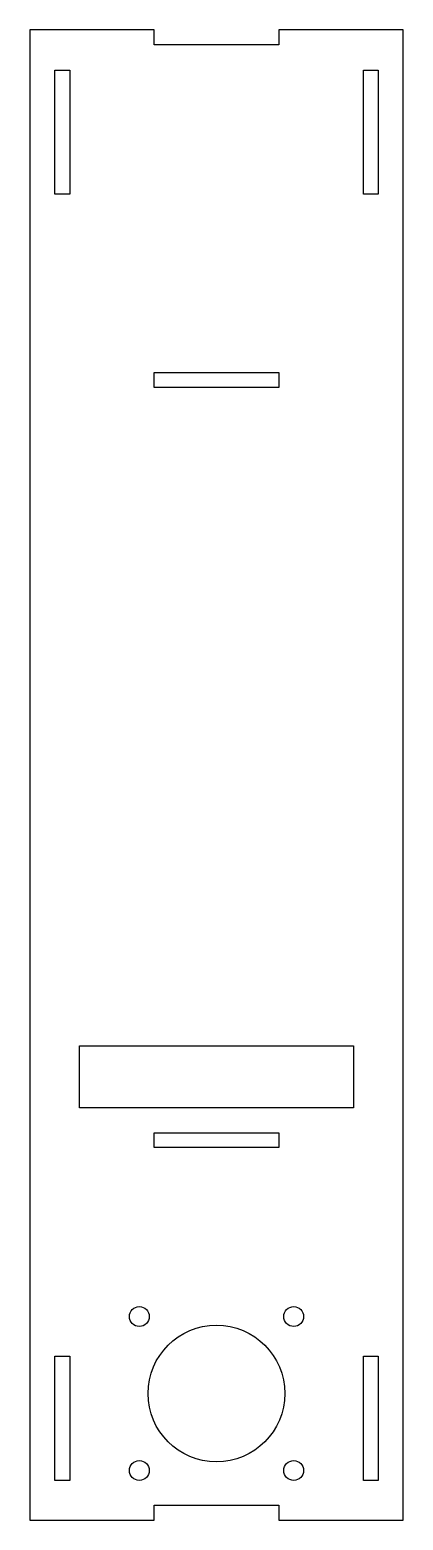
# Model space of a CAD drawing. Header units: inches. Extents: x -1.5 to 1.4, y -6.4 to 5.4.
import ezdxf

# ---------------------------------------------------------------- set-up
doc = ezdxf.new("R2010")
doc.units = ezdxf.units.IN
doc.header["$MEASUREMENT"] = 0

msp = doc.modelspace()

# ---------------------------------------------------------------- linework, layer by layer
for points in [[(-0.54, 5.246), (-0.54, 5.364), (-1.524, 5.364), (-1.524, -6.447), (-0.54, -6.447), (-0.54, -6.329), (0.445, -6.329), (0.445, -6.447), (1.429, -6.447), (1.429, 5.364), (0.445, 5.364), (0.445, 5.246)], [(-1.327, 4.061), (-1.327, 5.045), (-1.209, 5.045), (-1.209, 4.061)], [(1.232, 5.045), (1.232, 4.061), (1.114, 4.061), (1.114, 5.045)], [(0.445, 2.648), (0.445, 2.529), (-0.54, 2.529), (-0.54, 2.648)], [(-1.13, -2.687), (1.035, -2.687), (1.035, -3.179), (-1.13, -3.179)], [(-0.54, -3.376), (0.445, -3.376), (0.445, -3.494), (-0.54, -3.494)], [(-1.327, -6.132), (-1.327, -5.148), (-1.209, -5.148), (-1.209, -6.132)], [(1.232, -5.148), (1.232, -6.132), (1.114, -6.132), (1.114, -5.148)]]:
    msp.add_lwpolyline(points, close=True)
for centre, radius in [((-0.658, -4.833), 0.0787), ((0.563, -4.833), 0.0787), ((-0.048, -5.443), 0.541), ((-0.658, -6.053), 0.0787), ((0.563, -6.053), 0.0787)]:
    msp.add_circle(centre, radius)

doc.saveas('drawing.dxf')
